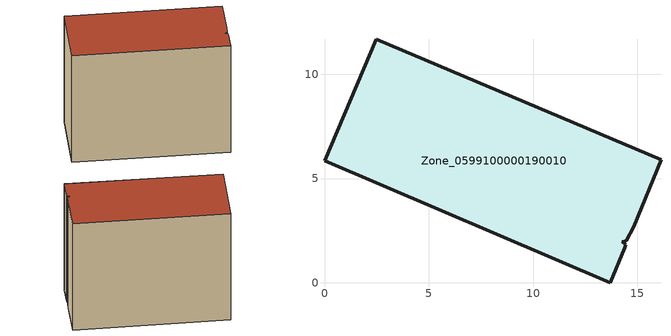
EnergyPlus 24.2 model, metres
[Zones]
Zone_0599100000190010
 floor ground (C_G): 0,5.85 2.48,11.68 16.13,5.89 14.82,2.7 14.47,2.02 14.27,1.98 14.44,1.83 14.4,1.69 13.71,0 z0
 wall outside (C_F): 14.4,1.69 14.44,1.83 14.27,1.98 14.47,2.02 14.82,2.7 16.13,5.89 2.48,11.68 0,5.85 13.71,0 14.4,1.69 z0:12.24
 roof outside (C_R): 14.27,1.98 14.47,2.02 14.82,2.7 16.13,5.89 2.48,11.68 0,5.85 13.71,0 14.4,1.69 14.44,1.83 z12.24
[BUILDING]
Pand.0599100000190010: North Axis=0; Terrain=City; Loads Convergence Tolerance Value=0.04; Temperature Convergence Tolerance Value=0.4; Solar Distribution=FullExterior; Maximum Number of Warmup Days=25; Minimum Number of Warmup Days=1
[Site:Location]
Rotterdam.The.Hague.AP_ZH_NLD Design_Conditions: Latitude=51.96; Longitude=4.45; Time Zone=1; Elevation=-4.5
[SITE:GROUNDTEMPERATURE:BUILDINGSURFACE]
18, 18, 18, 18, 18, 18, 18, 18, 18, 18, 18, 18
[MATERIAL] Thermal Absorptance=0.9; Solar Absorptance=0.7; Visible Absorptance=0.7
Name | Roughness | Thickness | Conductivity | Density | Specific Heat
G.TI.1946 | MediumSmooth | 0.15 | 1 | 540 | 1210
F.TI.1946 | Rough | 0.3 | 0.857143 | 1920 | 840
R.TI.1946 | MediumRough | 0.2 | 0.1 | 1500 | 1000
[CONSTRUCTION]
C_G: G.TI.1946
C_F: F.TI.1946
C_R: R.TI.1946
[ZONE]
Zone_0599100000190010: Type=1; Multiplier=1; Ceiling Height=Autocalculate; Volume=Autocalculate; Floor Area=autocalculate; Part of Total Floor Area=Yes
[ZONEINFILTRATION:DESIGNFLOWRATE]
Infil_Zone_0599100000190010: Zone or ZoneList or Space or SpaceList=Zone_0599100000190010; Schedule=AlwaysOn; Design Flow Rate Calculation Method=Flow/Area; Flow Rate per Floor Area=0.003; Constant Term Coefficient=1; Temperature Term Coefficient=0; Velocity Term Coefficient=0; Velocity Squared Term Coefficient=0
[HVACTEMPLATE:ZONE:IDEALLOADSAIRSYSTEM]
Zone_0599100000190010: Maximum Heating Supply Air Temperature=50; Minimum Cooling Supply Air Temperature=13; Maximum Heating Supply Air Humidity Ratio=0.0156; Minimum Cooling Supply Air Humidity Ratio=0.0077; Heating Limit=NoLimit; Cooling Limit=NoLimit; Dehumidification Control Type=ConstantSensibleHeatRatio; Cooling Sensible Heat Ratio=0.7; Dehumidification Setpoint=60; Humidification Control Type=None; Humidification Setpoint=30; Outdoor Air Method=None; Outdoor Air Flow Rate per Person=0.00944; Outdoor Air Flow Rate per Zone Floor Area=0; Outdoor Air Flow Rate per Zone=0; Demand Controlled Ventilation Type=None; Outdoor Air Economizer Type=NoEconomizer; Heat Recovery Type=None; Sensible Heat Recovery Effectiveness=0.7; Latent Heat Recovery Effectiveness=0.65
[ZONECONTROL:THERMOSTAT]
ThermostatControl_Zone_0599100000190010: Zone or ZoneList=Zone_0599100000190010; Control Type Schedule=DualSetpointControlType; Control 1=Thermostat_Zone_0599100000190010; Temperature Difference Between Cutout And Setpoint=0
[THERMOSTATSETPOINT:DUALSETPOINT]
Thermostat_Zone_0599100000190010: Heating Setpoint Temperature Schedule=HeatingSetpoint_Zone_0599100000190010; Cooling Setpoint Temperature Schedule=CoolingSetpoint_Zone_0599100000190010
[SCHEDULE:COMPACT]
HeatingSetpoint_Zone_0599100000190010: Through: 12/31, For: AllDays, Until: 24:00, 21
CoolingSetpoint_Zone_0599100000190010: Through: 12/31, For: AllDays, Until: 24:00, 24
DualSetpointControlType: Through: 12/31, For: AllDays, Until: 24:00, 4
AlwaysOn: Through: 12/31, For: AllDays, Until: 24:00, 1
